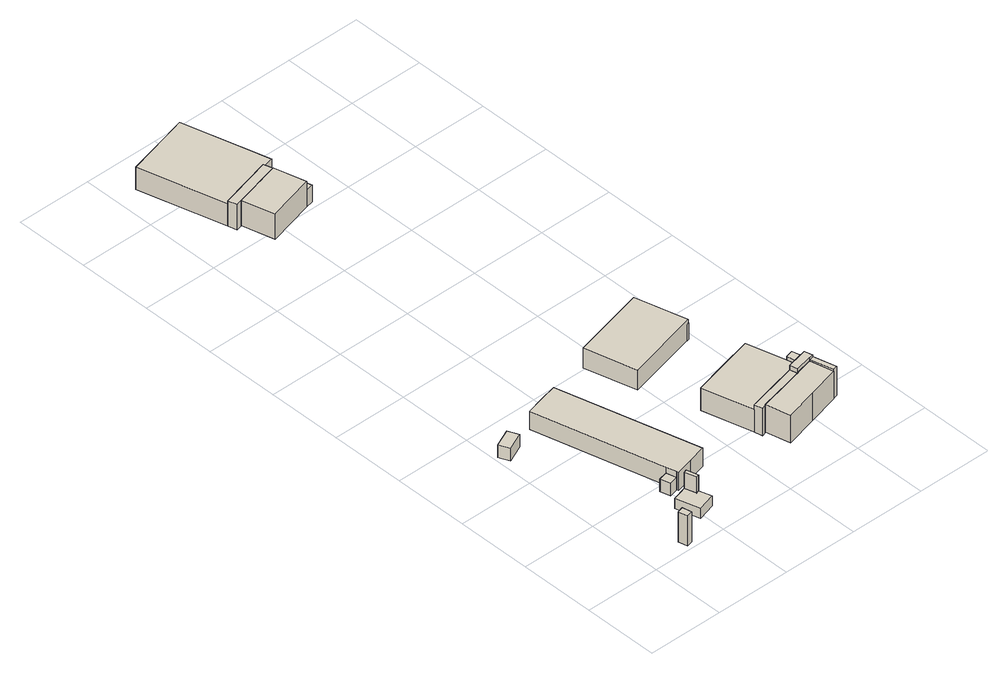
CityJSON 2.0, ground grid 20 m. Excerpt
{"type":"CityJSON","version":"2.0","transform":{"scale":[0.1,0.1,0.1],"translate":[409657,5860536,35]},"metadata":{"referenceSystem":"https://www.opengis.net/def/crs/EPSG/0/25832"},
"CityObjects":{
"building1":{"type":"Building","attributes":{"Gemeindeschluessel":"03454042","AbsoluteHoehe":"35.65","MittlereTraufHoehe":"44.13","Firsthoehe":"44.13","function":"31001_2000","roofType":"1000","measuredHeight":8.48},"address":[{"country":"Germany","locality":"Rastdorf"}],"geometry":[{"type":"MultiSurface","lod":"1","boundaries":[[[0,1,2,3]],[[4,5,6,7]],[[4,7,3,2]],[[5,4,2,1]],[[6,5,1,0]],[[7,6,0,3]]]}]},
"building2":{"type":"Building","attributes":{"Gemeindeschluessel":"03454042","BezugspunktDach":"4000","AbsoluteHoehe":"35.218","MittlereTraufHoehe":"38.718","Firsthoehe":"38.718","function":"31001_2000","measuredHeight":3.5},"address":[{"country":"Germany","locality":"Rastdorf"}],"geometry":[{"type":"MultiSurface","lod":"1","boundaries":[[[8,9,10,11]],[[12,13,14,15]],[[12,15,11,10]],[[13,12,10,9]],[[14,13,9,8]],[[15,14,8,11]]]}]},
"building3":{"type":"Building","attributes":{"Gemeindeschluessel":"03454042","AbsoluteHoehe":"35.973","MittlereTraufHoehe":"38.828","Firsthoehe":"38.828","function":"31001_2000","roofType":"1000","measuredHeight":2.85},"address":[{"country":"Germany","locality":"Rastdorf"}],"geometry":[{"type":"MultiSurface","lod":"1","boundaries":[[[16,17,18,19,20,21]],[[22,23,24,25,26,27]],[[22,27,21,20]],[[23,22,20,19]],[[24,23,19,18]],[[25,24,18,17]],[[26,25,17,16]],[[27,26,16,21]]]}]},
"building4":{"type":"Building","attributes":{"Gemeindeschluessel":"03454042","AbsoluteHoehe":"36.081","MittlereTraufHoehe":"43.326","Firsthoehe":"43.326","function":"51009_1610","roofType":"1000","measuredHeight":7.25},"address":[{"country":"Germany","locality":"Rastdorf"}],"geometry":[{"type":"MultiSurface","lod":"1","boundaries":[[[28,29,30,31]],[[32,33,34,35]],[[32,35,31,30]],[[33,32,30,29]],[[34,33,29,28]],[[35,34,28,31]]]}]},
"building5":{"type":"Building","attributes":{"Gemeindeschluessel":"03454042","AbsoluteHoehe":"35.338","MittlereTraufHoehe":"39.316","Firsthoehe":"42.354","function":"31001_2000","roofType":"3100","measuredHeight":7.02},"address":[{"country":"Germany","locality":"Rastdorf"}],"children":["building5-1"],"geometry":[{"type":"MultiSurface","lod":"1","boundaries":[[[36,37,38,39,40,41,42,43,44]],[[45,46,47,48,49,50,51,52,53]],[[45,53,44,43]],[[42,54,55,43]],[[47,46,42,41]],[[48,47,41,40]],[[49,48,40,39]],[[50,49,39,38]],[[51,50,38,37]],[[52,51,37,36]],[[53,52,36,44]],[[54,46,45,55]]]}]},
"building5-1":{"type":"BuildingPart","attributes":{"BezugspunktDach":"4000","AbsoluteHoehe":"35.338","MittlereTraufHoehe":"38.838","Firsthoehe":"38.838","measuredHeight":3.5},"parents":["building5"],"geometry":[{"type":"MultiSurface","lod":"1","boundaries":[[[56,57,55,54,58]],[[46,45,53,59,60]],[[46,60,58,54]],[[53,45,55,57]],[[59,53,57,56]],[[60,59,56,58]],[[45,46,54,55]]]}]},
"building6":{"type":"Building","attributes":{"Gemeindeschluessel":"03454042","AbsoluteHoehe":"36.076","MittlereTraufHoehe":"41.066","Firsthoehe":"45.972","function":"31001_2000","roofType":"3100","measuredHeight":9.9},"address":[{"country":"Germany","locality":"Rastdorf"}],"children":["building6-1"],"geometry":[{"type":"MultiSurface","lod":"1","boundaries":[[[61,62,63,64,65,66,67,68]],[[69,70,71,72,73,74,75,76]],[[70,69,67,66]],[[71,70,66,65]],[[72,71,65,64]],[[73,72,64,63]],[[74,73,63,62]],[[75,74,62,61]],[[67,69,77,78]],[[78,77,76,68]],[[76,75,61,68]]]}]},
"building6-1":{"type":"BuildingPart","attributes":{"AbsoluteHoehe":"36.076","MittlereTraufHoehe":"43.161","Firsthoehe":"45.62","roofType":"3100","measuredHeight":9.54},"parents":["building6"],"geometry":[{"type":"MultiSurface","lod":"1","boundaries":[[[79,80,81,82,83,84,85]],[[69,77,75,86,87,88,89]],[[69,89,85,84]],[[83,78,67,84]],[[82,61,68,78,83]],[[86,75,82,81]],[[87,86,81,80]],[[88,87,80,79]],[[89,88,79,85]],[[78,77,69,67]],[[68,76,77,78]],[[61,75,76,68]]]}]},
"building7":{"type":"Building","attributes":{"Gemeindeschluessel":"03454042","AbsoluteHoehe":"36.286","MittlereTraufHoehe":"43.597","Firsthoehe":"45.653","function":"31001_1000","roofType":"3100","measuredHeight":9.37},"address":[{"country":"Germany","locality":"Rastdorf","thoroughfareNumber":"1","thoroughfareName":"Loruper Straße"}],"children":["building7-1","building7-2"],"geometry":[{"type":"MultiSurface","lod":"1","boundaries":[[[90,91,92,93,94,95,96,97,98]],[[99,100,101,102,103,104,105,106,107]],[[99,107,98,97]],[[100,99,97,96]],[[101,100,96,95]],[[102,101,95,94]],[[103,102,94,93]],[[105,104,92,91]],[[106,105,91,90]],[[107,106,90,98]],[[104,103,93,92]]]}]},
"building7-1":{"type":"BuildingPart","attributes":{"AbsoluteHoehe":"36.286","MittlereTraufHoehe":"43.505","Firsthoehe":"43.505","roofType":"1000","measuredHeight":7.22},"parents":["building7"],"geometry":[{"type":"MultiSurface","lod":"1","boundaries":[[[108,109,110,111]],[[112,113,114,115]],[[112,115,111,110]],[[113,112,110,109]],[[115,114,108,111]],[[114,113,109,108]]]}]},
"building7-2":{"type":"BuildingPart","attributes":{"AbsoluteHoehe":"36.286","MittlereTraufHoehe":"45.085","Firsthoehe":"45.61","roofType":"2100","measuredHeight":9.32},"parents":["building7"],"geometry":[{"type":"MultiSurface","lod":"1","boundaries":[[[116,117,118,119,120,121,122]],[[103,123,114,113,124,105,104]],[[121,93,92,122]],[[123,103,121,120]],[[114,123,120,119]],[[118,109,108,119]],[[124,113,118,117]],[[105,124,117,116]],[[104,105,116,122]],[[93,103,104,92]],[[109,113,114,108]]]}]},
"building8":{"type":"Building","attributes":{"Gemeindeschluessel":"03454042","AbsoluteHoehe":"35.549","MittlereTraufHoehe":"40.247","Firsthoehe":"41.926","function":"31001_2720","roofType":"3100","measuredHeight":6.38},"address":[{"country":"Germany","locality":"Rastdorf"}],"children":["building8-1"],"geometry":[{"type":"MultiSurface","lod":"1","boundaries":[[[125,126,127,128]],[[129,130,131,132]],[[127,129,133,134,135,128]],[[130,129,127,126]],[[131,130,126,125]],[[132,131,125,128]],[[134,133,132,135]]]}]},
"building8-1":{"type":"BuildingPart","attributes":{"AbsoluteHoehe":"35.549","MittlereTraufHoehe":"40.247","Firsthoehe":"40.247","roofType":"1000","measuredHeight":4.7},"parents":["building8"],"geometry":[{"type":"MultiSurface","lod":"1","boundaries":[[[134,136,137,135]],[[138,139,133,132]],[[138,132,135,137]],[[139,138,137,136]],[[133,139,136,134]],[[132,133,134,135]]]}]},
"building9":{"type":"Building","attributes":{"Gemeindeschluessel":"03454042","AbsoluteHoehe":"35.554","MittlereTraufHoehe":"40.257","Firsthoehe":"45.276","function":"31001_1000","roofType":"3100","measuredHeight":9.72},"address":[{"country":"Germany","locality":"Rastdorf","thoroughfareNumber":"3","thoroughfareName":"Loruper Straße"}],"children":["building9-1"],"geometry":[{"type":"MultiSurface","lod":"1","boundaries":[[[140,141,142,143]],[[144,145,146,147]],[[142,148,149,150,147,143]],[[145,144,142,141]],[[146,145,141,140]],[[147,146,140,143]],[[148,144,150,149]]]}]},
"building9-1":{"type":"BuildingPart","attributes":{"AbsoluteHoehe":"35.554","MittlereTraufHoehe":"40.257","Firsthoehe":"40.257","roofType":"1000","measuredHeight":4.7},"parents":["building9"],"geometry":[{"type":"MultiSurface","lod":"1","boundaries":[[[151,149,148,152]],[[144,150,153,154]],[[144,154,152,148]],[[153,150,149,151]],[[154,153,151,152]],[[149,150,144,148]]]}]},
"building10":{"type":"Building","attributes":{"Gemeindeschluessel":"03454042","AbsoluteHoehe":"35.464","MittlereTraufHoehe":"40.648","Firsthoehe":"45.267","function":"31001_2000","roofType":"3100","measuredHeight":9.8},"address":[{"country":"Germany","locality":"Rastdorf"}],"children":["building10-1"],"geometry":[{"type":"MultiSurface","lod":"1","boundaries":[[[155,156,157,158,159,160,161]],[[162,163,164,165,166,167,168]],[[163,162,160,159]],[[164,163,159,158]],[[165,164,158,157]],[[166,165,157,156]],[[167,166,156,155]],[[160,162,169,170]],[[170,169,168,161]],[[168,167,155,161]]]}]},
"building10-1":{"type":"BuildingPart","attributes":{"AbsoluteHoehe":"35.464","MittlereTraufHoehe":"42.058","Firsthoehe":"44.303","roofType":"3100","measuredHeight":8.84},"parents":["building10"],"geometry":[{"type":"MultiSurface","lod":"1","boundaries":[[[171,172,173,174,175,176,177]],[[162,169,167,178,179,180,181]],[[162,181,177,176]],[[175,170,160,176]],[[174,155,161,170,175]],[[178,167,174,173]],[[179,178,173,172]],[[180,179,172,171]],[[181,180,171,177]],[[170,169,162,160]],[[161,168,169,170]],[[155,167,168,161]]]}]},
"building11":{"type":"Building","attributes":{"Gemeindeschluessel":"03454042","AbsoluteHoehe":"36.35","MittlereTraufHoehe":"44.624","Firsthoehe":"44.624","function":"51009_1610","roofType":"1000","measuredHeight":8.27},"address":[{"country":"Germany","locality":"Rastdorf"}],"geometry":[{"type":"MultiSurface","lod":"1","boundaries":[[[182,183,184,185]],[[186,187,188,189]],[[186,189,185,184]],[[187,186,184,183]],[[188,187,183,182]],[[189,188,182,185]]]}]}
},
"vertices":[
[97,32,91],[102,8,91],[118,12,91],[113,36,91],[118,12,6],[102,8,6],[97,32,6],[113,36,6],
[23,484,37],[70,505,37],[57,533,37],[10,512,37],[57,533,2],[70,505,2],[23,484,2],[10,512,2],
[165,116,38],[183,53,38],[231,67,38],[221,100,38],[213,97,38],[204,127,38],[213,97,10],[221,100,10],[231,67,10],[183,53,10],[165,116,10],[204,127,10],
[204,127,83],[213,97,83],[221,100,83],[213,130,83],[221,100,11],[213,97,11],[204,127,11],[213,130,11],
[219,161,54],[266,173,54],[313,185,54],[218,556,54],[171,545,54],[125,533,54],[211,192,54],[218,165,54],[217,165,54],[218,165,3],[211,192,3],[125,533,3],[171,545,3],[218,556,3],[313,185,3],[266,173,3],[219,161,3],[217,165,3],[211,192,38],[218,165,38],
[194,159,38],[217,165,38],[187,186,38],[194,159,3],[187,186,3],
[604,219,75],[640,228,75],[633,259,75],[606,362,75],[519,340,75],[433,318,75],[467,186,75],[554,207,75],[467,186,11],[433,318,11],[519,340,11],[606,362,11],[633,259,11],[640,228,11],[604,219,11],[554,207,11],[535,202,11],[535,202,75],
[483,167,88],[541,180,88],[609,197,88],[604,219,88],[535,202,88],[467,186,88],[472,164,88],[609,197,11],[541,180,11],[483,167,11],[472,164,11],
[668,147,91],[654,208,91],[654,209,91],[609,198,91],[609,197,91],[568,187,91],[483,167,91],[498,103,91],[583,125,91],[498,103,13],[483,167,13],[568,187,13],[609,197,13],[609,198,13],[654,209,13],[654,208,13],[668,147,13],[583,125,13],
[640,228,85],[660,233,85],[653,264,85],[633,259,85],[653,264,13],[660,233,13],[640,228,13],[633,259,13],
[654,208,100],[665,211,100],[660,233,100],[640,228,100],[604,219,100],[609,198,100],[654,209,100],[604,219,13],[665,211,13],
[548,653,61],[350,603,61],[385,467,61],[583,517,61],[385,467,5],[350,603,5],[548,653,5],[583,517,5],[578,516,5],[578,516,52],[583,517,52],
[578,515,52],[583,516,52],[583,516,5],[578,515,5],
[139,1460,78],[161,1376,78],[286,1409,78],[264,1493,78],[286,1409,6],[161,1376,6],[139,1460,6],[264,1493,6],[286,1409,53],[268,1476,53],[268,1476,6],
[288,1482,53],[306,1414,53],[288,1482,6],[306,1414,6],
[257,1517,68],[290,1525,68],[230,1753,68],[143,1730,68],[57,1707,68],[117,1480,68],[203,1503,68],[117,1480,5],[57,1707,5],[143,1730,5],[230,1753,5],[290,1525,5],[257,1517,5],[203,1503,5],[187,1498,5],[187,1498,68],
[139,1460,77],[194,1474,77],[264,1493,77],[257,1517,77],[187,1498,77],[117,1480,77],[123,1456,77],[264,1493,5],[194,1474,5],[139,1460,5],[123,1456,5],
[654,208,96],[668,147,96],[680,150,96],[665,211,96],[680,150,14],[668,147,14],[654,208,14],[665,211,14]
]}
